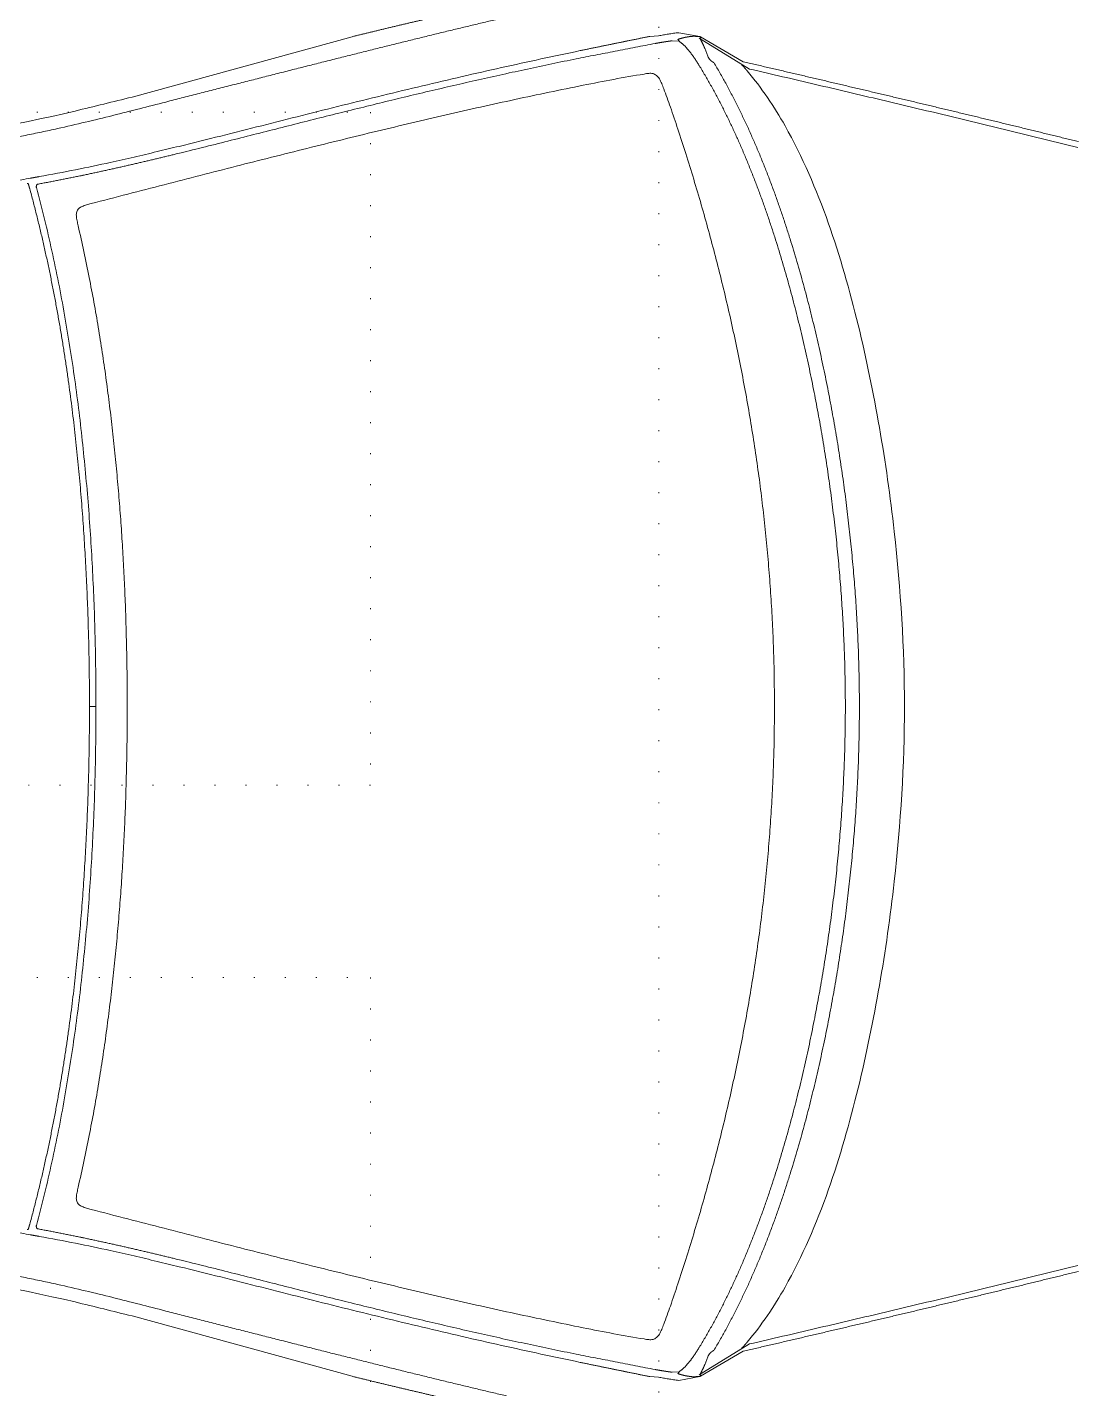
# Model space of a CAD drawing. Extents: x -1073 to 35213, y -1180 to 6950.
# Drawn here: x 31595.7 to 31704.9, y 1451.7 to 1593.3 of the extents above; entities that cross this region are included whole.
import ezdxf
from ezdxf.xclip import XClip

# ---------------------------------------------------------------- set-up
doc = ezdxf.new("R2010")
doc.units = 0
doc.header["$LTSCALE"] = 25
doc.header["$XCLIPFRAME"] = 0
doc.linetypes.add('DOT2', pattern=[0.125, 0, -0.125])
doc.layers.get('0').update_dxf_attribs({"color": 9, "lineweight": 9})
doc.layers.add('04', color=9, linetype='Continuous', lineweight=9)
doc.layers.add('20', color=9, linetype='DOT2', lineweight=9)

# ---------------------------------------------------------------- blocks, each defined once
blk = doc.blocks.new('p-araba-polo')
at = {"extrusion": (0, 0, -1)}
for p, q in [((1.033, 0.6629), (1.0852, 0.695)), ((1.0841, 0.6962), (1.0396, 0.6705)), ((1.1066, 0.7007), (1.0845, 0.6967)), ((1.1367, 0.6968), (1.1276, 0.6974)), ((1.6752, 0.6337), (1.4464, 0.6965)), ((1.1073, 0.6936), (1.1062, 0.6918)), ((1.1134, 0.6923), (1.1062, 0.6918)), ((1.1134, 0.6923), (1.1134, 0.6923)), ((1.2187, 0.6724), (1.2188, 0.6725)), ((1.7726, 0.5433), (1.7726, 0.5433)), ((1.7128, 0), (1.7144, 0))]:
    blk.add_line(p, q, dxfattribs=at)
for p, q in [((1.7128, 0), (1.7144, 0)), ((1.7726, -0.5433), (1.7726, -0.5433)), ((1.6752, -0.6337), (1.4464, -0.6965)), ((1.033, -0.6629), (1.0852, -0.695)), ((1.0841, -0.6962), (1.0396, -0.6705)), ((1.2187, -0.6724), (1.2188, -0.6724)), ((1.1134, -0.6923), (1.1062, -0.6918)), ((1.1073, -0.6936), (1.1062, -0.6918)), ((1.1134, -0.6923), (1.1134, -0.6923)), ((1.1066, -0.7007), (1.0845, -0.6967)), ((1.1367, -0.6968), (1.1276, -0.6974))]:
    blk.add_line(p, q)
for points, degree in [([(1.4464, 0.6965), (1.4197, 0.7031), (1.3921, 0.7096), (1.3643, 0.7162), (1.337, 0.7225), (1.3115, 0.7281), (1.2887, 0.7329)], 6), ([(1.2801, 0.7182), (1.3375, 0.7048), (1.3962, 0.6905), (1.4555, 0.6757), (1.5157, 0.6603), (1.5772, 0.6447), (1.6401, 0.6286)], 6), ([(1.0847, 0.695), (1.0835, 0.6928), (1.0823, 0.6906), (1.0812, 0.6883), (1.0802, 0.686), (1.0792, 0.6836)], 5), ([(1.0835, 0.6949), (1.0837, 0.6952), (1.0838, 0.6954), (1.0839, 0.6957), (1.084, 0.6959), (1.0841, 0.6962)], 5), ([(1.0852, 0.695), (1.0851, 0.695), (1.085, 0.695), (1.0849, 0.695), (1.0848, 0.695), (1.0846, 0.695)], 5), ([(1.0847, 0.695), (1.0849, 0.695), (1.085, 0.695), (1.0852, 0.695)], 3), ([(1.0856, 0.6968), (1.0855, 0.6968), (1.0854, 0.6968), (1.0853, 0.6968)], 3), ([(1.0895, 0.6969), (1.0887, 0.6969), (1.088, 0.6968), (1.0872, 0.6968), (1.0864, 0.6968), (1.0856, 0.6968)], 5), ([(1.0904, 0.6969), (1.0901, 0.6969), (1.0898, 0.6969), (1.0895, 0.6969)], 3), ([(1.093, 0.6968), (1.0935, 0.6968), (1.094, 0.6968), (1.0944, 0.6967), (1.0949, 0.6967), (1.0954, 0.6966)], 5), ([(1.0954, 0.6966), (1.0957, 0.6966), (1.0959, 0.6965), (1.0962, 0.6965), (1.0964, 0.6965), (1.0967, 0.6964)], 5), ([(1.0967, 0.6964), (1.0963, 0.6965), (1.0958, 0.6965), (1.0954, 0.6966)], 3), ([(1.0967, 0.6964), (1.0969, 0.6964), (1.0972, 0.6963), (1.0974, 0.6963), (1.0977, 0.6962), (1.0979, 0.6962)], 5), ([(1.0979, 0.6962), (1.0975, 0.6963), (1.0971, 0.6963), (1.0967, 0.6964)], 3), ([(1.0979, 0.6962), (1.0992, 0.696), (1.1005, 0.6957), (1.1018, 0.6955), (1.103, 0.6951), (1.1043, 0.6947)], 5), ([(1.1043, 0.6947), (1.1046, 0.6947), (1.1048, 0.6946), (1.1051, 0.6945), (1.1054, 0.6944), (1.1056, 0.6943)], 5), ([(1.1056, 0.6943), (1.1052, 0.6945), (1.1048, 0.6946), (1.1043, 0.6947)], 3), ([(1.1056, 0.6943), (1.1057, 0.6943), (1.1058, 0.6942), (1.1059, 0.6942), (1.1059, 0.6942), (1.106, 0.6942)], 5), ([(1.106, 0.6942), (1.1059, 0.6942), (1.1057, 0.6943), (1.1056, 0.6943)], 3), ([(1.106, 0.6942), (1.1063, 0.6941), (1.1065, 0.694), (1.1067, 0.6939), (1.107, 0.6938), (1.1073, 0.6936)], 5), ([(1.106, 0.6942), (1.106, 0.6942), (1.106, 0.6942), (1.106, 0.6942)], 3), ([(1.2091, 0.682), (1.1946, 0.685), (1.1801, 0.688), (1.1656, 0.691), (1.1511, 0.6939), (1.1367, 0.6968)], 5), ([(1.0819, 0.692), (1.0819, 0.692), (1.0819, 0.692), (1.0819, 0.6919)], 3), ([(1.0853, 0.6665), (1.0897, 0.6737), (1.0944, 0.6806), (1.0995, 0.687), (1.1062, 0.6918)], 4), ([(1.1062, 0.6922), (1.1062, 0.6921), (1.1062, 0.6921), (1.1062, 0.692), (1.1062, 0.692), (1.1062, 0.6919)], 5), ([(1.1062, 0.6922), (1.1062, 0.6921), (1.1062, 0.6921), (1.1062, 0.692), (1.1062, 0.692), (1.1062, 0.6919)], 5), ([(1.1062, 0.6919), (1.1062, 0.6919), (1.1062, 0.6919), (1.1062, 0.6919), (1.1062, 0.6919), (1.1062, 0.6919)], 5), ([(1.1062, 0.6919), (1.1062, 0.6919), (1.1062, 0.6919), (1.1062, 0.6919)], 3), ([(1.1073, 0.6936), (1.1073, 0.6935), (1.1074, 0.6935), (1.1074, 0.6934), (1.1074, 0.6934), (1.1075, 0.6933)], 5), ([(1.131, 0.6895), (1.1285, 0.6899), (1.126, 0.6904), (1.1235, 0.6908), (1.121, 0.6912), (1.1184, 0.6916), (1.1159, 0.6919), (1.1134, 0.6923)], 7), ([(1.1356, 0.6887), (1.1356, 0.6887), (1.1356, 0.6886), (1.1355, 0.6886), (1.1355, 0.6886), (1.1355, 0.6886)], 5), ([(1.1355, 0.6886), (1.1355, 0.6886), (1.1355, 0.6886), (1.1356, 0.6886), (1.1356, 0.6887), (1.1356, 0.6887)], 5), ([(1.1649, 0.6915), (1.1649, 0.6915), (1.1649, 0.6915)], 2), ([(1.0396, 0.6705), (0.9891, 0.6588), (0.9388, 0.647), (0.8888, 0.6352), (0.839, 0.6234), (0.7894, 0.6115), (0.7401, 0.5995), (0.6909, 0.5874)], 7), ([(0.9187, 0), (0.9187, 0.0992), (0.9262, 0.1979), (0.9398, 0.2961), (0.9595, 0.3936), (0.9846, 0.4892), (1.0189, 0.5845), (1.0701, 0.6696)], 7), ([(1.0853, 0.6665), (1.0348, 0.5843), (0.9999, 0.4894), (0.9745, 0.3944), (0.9546, 0.2963), (0.9409, 0.1982), (0.9333, 0.099), (0.9333, 0)], 7), ([(1.0419, 0.6684), (1.0406, 0.6669), (1.0392, 0.6654), (1.0379, 0.6639), (1.0366, 0.6624), (1.0354, 0.6609)], 5), ([(1.0354, 0.6609), (1.0366, 0.6624), (1.0379, 0.6639), (1.0392, 0.6654), (1.0406, 0.6669), (1.0419, 0.6684)], 5), ([(1.0412, 0.6668), (1.0411, 0.6669), (1.041, 0.667), (1.0408, 0.6672)], 3), ([(1.0412, 0.6668), (1.0411, 0.6668), (1.0411, 0.6669), (1.041, 0.667), (1.0409, 0.6671), (1.0408, 0.6672)], 5), ([(1.0418, 0.6684), (1.0419, 0.6684), (1.0419, 0.6684), (1.0419, 0.6684), (1.0419, 0.6684), (1.0419, 0.6684), (1.0419, 0.6684)], 6), ([(1.0419, 0.6684), (1.0419, 0.6684), (1.0419, 0.6684), (1.0419, 0.6684), (1.0419, 0.6684), (1.0419, 0.6684), (1.0419, 0.6684)], 6), ([(1.07, 0.6707), (1.07, 0.6707), (1.07, 0.6707), (1.07, 0.6707), (1.07, 0.6707), (1.07, 0.6707)], 5), ([(1.07, 0.6707), (1.07, 0.6707), (1.07, 0.6707), (1.07, 0.6707), (1.07, 0.6707), (1.07, 0.6707)], 5), ([(1.0701, 0.6696), (1.0708, 0.6699), (1.0714, 0.6703), (1.0721, 0.6707), (1.0728, 0.6713), (1.0733, 0.6717), (1.0739, 0.6723)], 6), ([(1.2188, 0.6725), (1.2188, 0.6724), (1.2188, 0.6724), (1.2188, 0.6724), (1.2188, 0.6724), (1.2188, 0.6724), (1.2187, 0.6724)], 6), ([(1.0354, 0.6609), (1.0204, 0.6432), (1.0073, 0.6239), (0.996, 0.6037)], 3), ([(0.996, 0.6037), (0.96, 0.5393), (0.9375, 0.4684), (0.92, 0.3968)], 3), ([(1.6292, 0.5746), (1.6467, 0.5703), (1.6643, 0.5661), (1.682, 0.562), (1.6998, 0.558), (1.7178, 0.554), (1.7359, 0.5503), (1.7542, 0.5467), (1.7726, 0.5433)], 8), ([(1.6335, 0.5735), (1.6336, 0.5736), (1.6336, 0.5736), (1.6336, 0.5737), (1.6336, 0.5737), (1.6336, 0.5738), (1.6336, 0.5738)], 6), ([(1.6336, 0.5738), (1.6336, 0.5737), (1.6335, 0.5735)], 2), ([(1.7256, 0.5525), (1.7256, 0.5526), (1.7256, 0.5526), (1.7256, 0.5527)], 3), ([(1.7283, 0.552), (1.7274, 0.5522), (1.7264, 0.5525), (1.7256, 0.5526)], 3), ([(1.7256, 0.5526), (1.7256, 0.5526), (1.7256, 0.5525)], 2), ([(1.7816, 0.5384), (1.7532, 0.4338), (1.735, 0.3261), (1.7248, 0.2176), (1.7195, 0.1088), (1.7195, 0)], 5), ([(1.7811, 0.5493), (1.7792, 0.5497), (1.7774, 0.55), (1.7755, 0.5503), (1.7736, 0.5507), (1.7718, 0.551)], 5), ([(1.7748, 0.5406), (1.7748, 0.5411), (1.7747, 0.5416), (1.7745, 0.542), (1.7742, 0.5425), (1.7739, 0.5428), (1.7735, 0.5431), (1.7731, 0.5432), (1.7726, 0.5433)], 8), ([(1.7748, 0.5406), (1.7748, 0.5403), (1.7748, 0.5401), (1.7747, 0.5398)], 3), ([(1.7827, 0.5422), (1.7823, 0.5409), (1.782, 0.5396), (1.7816, 0.5384)], 3), ([(1.7827, 0.5422), (1.7825, 0.5414), (1.7823, 0.5406), (1.7821, 0.5399), (1.7818, 0.5391), (1.7816, 0.5384)], 5), ([(1.7832, 0.5436), (1.7831, 0.5434), (1.783, 0.5432), (1.7829, 0.5429), (1.7828, 0.5427), (1.7827, 0.5424), (1.7827, 0.5422)], 6), ([(1.7842, 0.5439), (1.784, 0.5439), (1.7837, 0.544), (1.7835, 0.5439), (1.7834, 0.5438), (1.7832, 0.5436)], 5), ([(1.7776, 0.523), (1.7776, 0.523), (1.7776, 0.523), (1.7776, 0.523)], 3), ([(0.9187, 0), (0.9187, -0.0992), (0.9262, -0.1979), (0.9398, -0.2961), (0.9595, -0.3936), (0.9846, -0.4892), (1.0189, -0.5845), (1.0701, -0.6696)], 7), ([(1.0853, -0.6665), (1.0348, -0.5843), (0.9999, -0.4894), (0.9745, -0.3944), (0.9546, -0.2963), (0.9409, -0.1982), (0.9333, -0.099), (0.9333, 0)], 7), ([(1.7144, 0), (1.7154, 0), (1.7162, 0), (1.7165, 0)], 3), ([(1.7144, 0), (1.7154, 0), (1.7162, 0), (1.7165, 0)], 3), ([(1.7195, 0), (1.718, 0), (1.7164, 0), (1.7157, 0), (1.7164, 0), (1.717, 0)], 5), ([(1.7195, 0), (1.718, 0), (1.7164, 0), (1.7157, 0), (1.7164, 0), (1.717, 0)], 5), ([(1.7165, 0), (1.7168, 0), (1.717, 0), (1.7173, 0), (1.7176, 0), (1.7178, 0)], 5), ([(1.7165, 0), (1.7168, 0), (1.717, 0), (1.7173, 0), (1.7176, 0), (1.7178, 0)], 5), ([(1.7816, -0.5384), (1.7532, -0.4338), (1.735, -0.3261), (1.7248, -0.2176), (1.7195, -0.1088), (1.7195, 0)], 5), ([(0.996, -0.6037), (0.96, -0.5393), (0.9375, -0.4684), (0.92, -0.3968)], 3), ([(1.7776, -0.523), (1.7776, -0.523), (1.7776, -0.523), (1.7776, -0.523)], 3), ([(1.6292, -0.5746), (1.6467, -0.5703), (1.6643, -0.5661), (1.682, -0.562), (1.6998, -0.558), (1.7178, -0.554), (1.7359, -0.5503), (1.7542, -0.5467), (1.7726, -0.5433)], 8), ([(1.7283, -0.552), (1.7274, -0.5522), (1.7264, -0.5525), (1.7256, -0.5526)], 3), ([(1.7811, -0.5493), (1.7792, -0.5497), (1.7774, -0.55), (1.7755, -0.5503), (1.7736, -0.5507), (1.7718, -0.551)], 5), ([(1.7748, -0.5406), (1.7748, -0.5411), (1.7747, -0.5416), (1.7745, -0.542), (1.7742, -0.5425), (1.7739, -0.5428), (1.7735, -0.5431), (1.7731, -0.5432), (1.7726, -0.5433)], 8), ([(1.7748, -0.5406), (1.7748, -0.5403), (1.7748, -0.5401), (1.7747, -0.5398)], 3), ([(1.7827, -0.5422), (1.7823, -0.5409), (1.782, -0.5396), (1.7816, -0.5384)], 3), ([(1.7827, -0.5422), (1.7825, -0.5414), (1.7823, -0.5406), (1.7821, -0.5399), (1.7818, -0.5391), (1.7816, -0.5384)], 5), ([(1.7832, -0.5436), (1.7831, -0.5434), (1.783, -0.5432), (1.7829, -0.5429), (1.7828, -0.5427), (1.7827, -0.5424), (1.7827, -0.5422)], 6), ([(1.7842, -0.5439), (1.784, -0.5439), (1.7837, -0.544), (1.7835, -0.5439), (1.7834, -0.5438), (1.7832, -0.5436)], 5), ([(1.7256, -0.5526), (1.7256, -0.5526), (1.7256, -0.5525)], 2), ([(1.7256, -0.5525), (1.7256, -0.5526), (1.7256, -0.5526), (1.7256, -0.5526)], 3), ([(1.6335, -0.5735), (1.6336, -0.5736), (1.6336, -0.5736), (1.6336, -0.5737), (1.6336, -0.5737), (1.6336, -0.5738), (1.6336, -0.5738)], 6), ([(1.6336, -0.5738), (1.6336, -0.5737), (1.6335, -0.5735)], 2), ([(1.0396, -0.6705), (0.9891, -0.6587), (0.9388, -0.647), (0.8888, -0.6352), (0.839, -0.6234), (0.7894, -0.6115), (0.7401, -0.5995), (0.6909, -0.5874)], 7), ([(1.0354, -0.6609), (1.0204, -0.6432), (1.0073, -0.6239), (0.996, -0.6037)], 3), ([(1.2801, -0.7182), (1.3375, -0.7048), (1.3962, -0.6905), (1.4555, -0.6757), (1.5157, -0.6603), (1.5772, -0.6447), (1.6401, -0.6286)], 6), ([(1.0419, -0.6684), (1.0406, -0.6669), (1.0392, -0.6654), (1.0379, -0.6639), (1.0366, -0.6624), (1.0354, -0.6609)], 5), ([(1.0354, -0.6609), (1.0366, -0.6624), (1.0379, -0.6639), (1.0392, -0.6654), (1.0406, -0.6669), (1.0419, -0.6684)], 5), ([(1.0412, -0.6668), (1.0411, -0.6669), (1.041, -0.667), (1.0408, -0.6672)], 3), ([(1.0412, -0.6668), (1.0411, -0.6668), (1.0411, -0.6669), (1.041, -0.667), (1.0409, -0.6671), (1.0408, -0.6672)], 5), ([(1.0418, -0.6684), (1.0419, -0.6684), (1.0419, -0.6684), (1.0419, -0.6684), (1.0419, -0.6684), (1.0419, -0.6684), (1.0419, -0.6684)], 6), ([(1.0419, -0.6684), (1.0419, -0.6684), (1.0419, -0.6684), (1.0419, -0.6684), (1.0419, -0.6684), (1.0419, -0.6684), (1.0419, -0.6684)], 6), ([(1.07, -0.6707), (1.07, -0.6707), (1.07, -0.6707), (1.07, -0.6707), (1.07, -0.6707), (1.07, -0.6707)], 5), ([(1.07, -0.6707), (1.07, -0.6707), (1.07, -0.6707), (1.07, -0.6707), (1.07, -0.6707), (1.07, -0.6707)], 5), ([(1.0701, -0.6696), (1.0708, -0.6699), (1.0714, -0.6703), (1.0721, -0.6707), (1.0728, -0.6713), (1.0733, -0.6717), (1.0739, -0.6723)], 6), ([(1.0853, -0.6665), (1.0897, -0.6737), (1.0944, -0.6806), (1.0995, -0.687), (1.1062, -0.6918)], 4), ([(1.2188, -0.6724), (1.2188, -0.6724), (1.2188, -0.6724), (1.2188, -0.6724), (1.2188, -0.6724), (1.2188, -0.6724), (1.2187, -0.6724)], 6), ([(1.0847, -0.695), (1.0835, -0.6928), (1.0823, -0.6905), (1.0812, -0.6883), (1.0802, -0.686), (1.0792, -0.6836)], 5), ([(1.0819, -0.692), (1.0819, -0.692), (1.0819, -0.692), (1.0819, -0.6919)], 3), ([(1.106, -0.6942), (1.1063, -0.6941), (1.1065, -0.694), (1.1067, -0.6939), (1.107, -0.6937), (1.1073, -0.6936)], 5), ([(1.1062, -0.6922), (1.1062, -0.6921), (1.1062, -0.6921), (1.1062, -0.692), (1.1062, -0.692), (1.1062, -0.6919)], 5), ([(1.1062, -0.6922), (1.1062, -0.6921), (1.1062, -0.6921), (1.1062, -0.692), (1.1062, -0.692), (1.1062, -0.6919)], 5), ([(1.1062, -0.6919), (1.1062, -0.6919), (1.1062, -0.6919), (1.1062, -0.6919), (1.1062, -0.6919), (1.1062, -0.6919)], 5), ([(1.1062, -0.6919), (1.1062, -0.6919), (1.1062, -0.6919), (1.1062, -0.6919)], 3), ([(1.1073, -0.6936), (1.1073, -0.6935), (1.1074, -0.6935), (1.1074, -0.6934), (1.1074, -0.6934), (1.1075, -0.6933)], 5), ([(1.131, -0.6895), (1.1285, -0.6899), (1.126, -0.6904), (1.1235, -0.6908), (1.121, -0.6912), (1.1184, -0.6916), (1.1159, -0.6919), (1.1134, -0.6923)], 7), ([(1.1356, -0.6887), (1.1356, -0.6887), (1.1356, -0.6886), (1.1355, -0.6886), (1.1355, -0.6886), (1.1355, -0.6886)], 5), ([(1.1355, -0.6886), (1.1355, -0.6886), (1.1355, -0.6886), (1.1356, -0.6886), (1.1356, -0.6887), (1.1356, -0.6887)], 5), ([(1.2091, -0.682), (1.1946, -0.685), (1.1801, -0.688), (1.1656, -0.691), (1.1511, -0.6939), (1.1367, -0.6968)], 5), ([(1.1649, -0.6915), (1.1649, -0.6915), (1.1649, -0.6915)], 2), ([(1.0835, -0.6949), (1.0837, -0.6952), (1.0838, -0.6954), (1.0839, -0.6957), (1.084, -0.6959), (1.0841, -0.6962)], 5), ([(1.0852, -0.695), (1.0851, -0.695), (1.085, -0.695), (1.0849, -0.695), (1.0848, -0.695), (1.0846, -0.695)], 5), ([(1.0847, -0.695), (1.0849, -0.695), (1.085, -0.695), (1.0852, -0.695)], 3), ([(1.0856, -0.6968), (1.0855, -0.6968), (1.0854, -0.6968), (1.0853, -0.6968)], 3), ([(1.0895, -0.6969), (1.0887, -0.6969), (1.088, -0.6968), (1.0872, -0.6968), (1.0864, -0.6968), (1.0856, -0.6968)], 5), ([(1.0904, -0.6969), (1.0901, -0.6969), (1.0898, -0.6969), (1.0895, -0.6969)], 3), ([(1.093, -0.6968), (1.0935, -0.6968), (1.094, -0.6968), (1.0944, -0.6967), (1.0949, -0.6967), (1.0954, -0.6966)], 5), ([(1.0954, -0.6966), (1.0957, -0.6966), (1.0959, -0.6965), (1.0962, -0.6965), (1.0964, -0.6964), (1.0967, -0.6964)], 5), ([(1.0967, -0.6964), (1.0963, -0.6965), (1.0958, -0.6965), (1.0954, -0.6966)], 3), ([(1.0967, -0.6964), (1.0969, -0.6964), (1.0972, -0.6963), (1.0974, -0.6963), (1.0977, -0.6962), (1.0979, -0.6962)], 5), ([(1.0979, -0.6962), (1.0975, -0.6963), (1.0971, -0.6963), (1.0967, -0.6964)], 3), ([(1.0979, -0.6962), (1.0992, -0.696), (1.1005, -0.6957), (1.1018, -0.6955), (1.103, -0.6951), (1.1043, -0.6947)], 5), ([(1.1043, -0.6947), (1.1046, -0.6947), (1.1048, -0.6946), (1.1051, -0.6945), (1.1054, -0.6944), (1.1056, -0.6943)], 5), ([(1.1056, -0.6943), (1.1052, -0.6945), (1.1048, -0.6946), (1.1043, -0.6947)], 3), ([(1.1056, -0.6943), (1.1057, -0.6943), (1.1058, -0.6942), (1.1059, -0.6942), (1.1059, -0.6942), (1.106, -0.6942)], 5), ([(1.106, -0.6942), (1.1059, -0.6942), (1.1057, -0.6943), (1.1056, -0.6943)], 3), ([(1.106, -0.6942), (1.106, -0.6942), (1.106, -0.6942), (1.106, -0.6942)], 3), ([(1.4464, -0.6965), (1.4197, -0.7031), (1.3921, -0.7096), (1.3643, -0.7162), (1.337, -0.7225), (1.3115, -0.7281), (1.2887, -0.7329)], 6)]:
    blk.add_open_spline(points, degree=degree)
for points, degree, knots in [([(1.0835, 0.6949), (1.0835, 0.6949), (1.0835, 0.6949), (1.0835, 0.6949), (1.0835, 0.6949), (1.0835, 0.6949), (1.0835, 0.6949), (1.0835, 0.6949), (1.0835, 0.6949), (1.0835, 0.6949), (1.0835, 0.6949)], 5, [0, 0, 0, 0, 0, 0, 1, 1, 1, 1, 1, 1.000001, 1.000001, 1.000001, 1.000001, 1.000001, 1.000001]), ([(1.0853, 0.6968), (1.0851, 0.6968), (1.0847, 0.6968), (1.0844, 0.6966), (1.0841, 0.6965), (1.0841, 0.6963), (1.0841, 0.6962)], 3, [0, 0, 0, 0, 0.226641, 0.489612, 0.73866, 1, 1, 1, 1]), ([(1.093, 0.6968), (1.0925, 0.6969), (1.0916, 0.6969), (1.0908, 0.6969), (1.0904, 0.6969)], 3, [0, 0, 0, 0, 0.627101, 1, 1, 1, 1]), ([(1.0954, 0.6966), (1.095, 0.6967), (1.0942, 0.6968), (1.0934, 0.6968), (1.093, 0.6968)], 3, [0, 0, 0, 0, 0.505636, 1, 1, 1, 1]), ([(1.1073, 0.6936), (1.1072, 0.6936), (1.107, 0.6938), (1.1066, 0.6939), (1.1062, 0.6941), (1.106, 0.6942)], 3, [0, 0, 0, 0, 0.23445, 0.472231, 1, 1, 1, 1]), ([(1.1066, 0.7007), (1.1085, 0.7005), (1.1121, 0.7001), (1.1174, 0.6992), (1.1226, 0.6983), (1.1259, 0.6977), (1.1276, 0.6974)], 3, [0, 0, 0, 0, 0.249853, 0.499728, 0.749768, 1, 1, 1, 1]), ([(1.1367, 0.6968), (1.1487, 0.6944), (1.1728, 0.6895), (1.197, 0.6845), (1.2091, 0.682)], 3, [0, 0, 0, 0, 0.500039, 1, 1, 1, 1]), ([(1.0764, 0.6763), (1.0769, 0.6775), (1.0778, 0.68), (1.0787, 0.6824), (1.0792, 0.6836)], 3, [0, 0, 0, 0, 0.511036, 1, 1, 1, 1]), ([(1.1075, 0.6933), (1.1074, 0.6934), (1.1074, 0.6935), (1.1073, 0.6935), (1.1073, 0.6936)], 3, [0, 0, 0, 0, 0.501057, 1, 1, 1, 1]), ([(1.2133, 0.6735), (1.2066, 0.6748), (1.1931, 0.6775), (1.1725, 0.6814), (1.1518, 0.6855), (1.1379, 0.6882), (1.131, 0.6895)], 3, [0, 0, 0, 0, 0.24266, 0.489789, 0.74853, 1, 1, 1, 1]), ([(1.2091, 0.682), (1.2227, 0.6791), (1.2499, 0.6734), (1.2909, 0.6644), (1.332, 0.6551), (1.3732, 0.6454), (1.4146, 0.6354), (1.4562, 0.6252), (1.4981, 0.6147), (1.5403, 0.604), (1.5829, 0.5932), (1.6118, 0.5861), (1.6262, 0.5825)], 3, [0, 0, 0, 0, 0.100037, 0.200068, 0.300092, 0.40011, 0.500119, 0.600116, 0.700093, 0.80005, 0.900005, 1, 1, 1, 1]), ([(1.0739, 0.6723), (1.0744, 0.6729), (1.0755, 0.6741), (1.0761, 0.6756), (1.0764, 0.6763)], 3, [0, 0, 0, 0, 0.499911, 1, 1, 1, 1]), ([(1.6292, 0.5746), (1.6202, 0.5768), (1.6022, 0.5812), (1.5755, 0.5879), (1.5489, 0.5947), (1.5225, 0.6013), (1.4962, 0.608), (1.47, 0.6146), (1.4439, 0.621), (1.4179, 0.6274), (1.3921, 0.6337), (1.3663, 0.6398), (1.3406, 0.6458), (1.315, 0.6517), (1.2895, 0.6574), (1.264, 0.6629), (1.2386, 0.6683), (1.2217, 0.6718), (1.2133, 0.6735)], 3, [0, 0, 0, 0, 0.0625, 0.125, 0.1875, 0.25, 0.3125, 0.375, 0.4375, 0.5, 0.5625, 0.625, 0.6875, 0.75, 0.8125, 0.875, 0.9375, 1, 1, 1, 1]), ([(1.033, 0.6629), (1.0101, 0.6576), (0.9644, 0.6469), (0.8959, 0.6308), (0.8275, 0.6145), (0.7594, 0.598), (0.7142, 0.5869), (0.6916, 0.5814)], 3, [0, 0, 0, 0, 0.200074, 0.400125, 0.600159, 0.800117, 1, 1, 1, 1]), ([(1.1426, 0.6577), (1.141, 0.658), (1.1379, 0.6585), (1.1335, 0.6585), (1.1295, 0.6564), (1.1265, 0.6525), (1.1242, 0.6477), (1.1229, 0.6442), (1.1222, 0.6424)], 3, [0, 0, 0, 0, 0.19548, 0.351811, 0.493077, 0.645392, 0.816793, 1, 1, 1, 1]), ([(1.1222, 0.6424), (1.1229, 0.6442), (1.1242, 0.6477), (1.1265, 0.6525), (1.1295, 0.6564), (1.1335, 0.6585), (1.1379, 0.6585), (1.141, 0.658), (1.1426, 0.6577)], 3, [0, 0, 0, 0, 0.183207, 0.354608, 0.506923, 0.648189, 0.80452, 1, 1, 1, 1]), ([(1.2061, 0.646), (1.1954, 0.6481), (1.1743, 0.6523), (1.1532, 0.6559), (1.1426, 0.6577)], 3, [0, 0, 0, 0, 0.502145, 1, 1, 1, 1]), ([(1.0993, 0.5749), (1.102, 0.5834), (1.1072, 0.5996), (1.1147, 0.6221), (1.1199, 0.6361), (1.1222, 0.6424)], 3, [0, 0, 0, 0, 0.374907, 0.71679, 1, 1, 1, 1]), ([(1.2061, 0.646), (1.2178, 0.6436), (1.2414, 0.6388), (1.2769, 0.6313), (1.3126, 0.6234), (1.3484, 0.6153), (1.3843, 0.6069), (1.4204, 0.5983), (1.4567, 0.5894), (1.4933, 0.5804), (1.53, 0.5712), (1.567, 0.5618), (1.6042, 0.5523), (1.6418, 0.5426), (1.6796, 0.5329), (1.7052, 0.5262), (1.7179, 0.5229)], 3, [0, 0, 0, 0, 0.071429, 0.142858, 0.214287, 0.285715, 0.357144, 0.428573, 0.500002, 0.571431, 0.642859, 0.714288, 0.785716, 0.857144, 0.928573, 1, 1, 1, 1]), ([(1.8723, 0.5789), (1.8664, 0.5798), (1.8547, 0.5816), (1.8372, 0.5844), (1.8199, 0.5874), (1.8029, 0.5905), (1.786, 0.5939), (1.7693, 0.5973), (1.7387, 0.604), (1.6953, 0.6144), (1.6584, 0.6239), (1.6401, 0.6286)], 3, [0, 0, 0, 0, 0.072134, 0.144011, 0.215657, 0.287101, 0.358371, 0.42949, 0.500474, 0.752092, 1, 1, 1, 1]), ([(1.6752, 0.6337), (1.6948, 0.629), (1.7773, 0.6078), (1.8911, 0.588), (2.0311, 0.5758), (2.1008, 0.5714), (2.1455, 0.5692)], 3, [0, 0, 0, 0, 0.136471, 0.572595, 0.726753, 1, 1, 1, 1]), ([(1.6262, 0.5825), (1.6339, 0.5807), (1.6494, 0.5769), (1.6733, 0.5713), (1.7014, 0.5649), (1.7341, 0.558), (1.7591, 0.5533), (1.7718, 0.551)], 3, [0, 0, 0, 0, 0.162021, 0.32887, 0.500021, 0.74634, 1, 1, 1, 1]), ([(1.007, 0), (1.0071, 0.0093), (1.0072, 0.0278), (1.0078, 0.0557), (1.0089, 0.0835), (1.0105, 0.1113), (1.0124, 0.1391), (1.0149, 0.1668), (1.0177, 0.1945), (1.0209, 0.2221), (1.0246, 0.2497), (1.0287, 0.2773), (1.0332, 0.3047), (1.0381, 0.3322), (1.0434, 0.3595), (1.049, 0.3867), (1.0551, 0.4139), (1.0616, 0.441), (1.0684, 0.468), (1.0756, 0.4949), (1.0831, 0.5217), (1.091, 0.5484), (1.0965, 0.5661), (1.0993, 0.5749)], 3, [0, 0, 0, 0, 0.047619, 0.095238, 0.142857, 0.190476, 0.238095, 0.285714, 0.333333, 0.380952, 0.428571, 0.47619, 0.523809, 0.571428, 0.619047, 0.666666, 0.714285, 0.761904, 0.809523, 0.857143, 0.904762, 0.952381, 1, 1, 1, 1]), ([(1.7128, 0), (1.7128, 0.0114), (1.7129, 0.0341), (1.7135, 0.0682), (1.7145, 0.1023), (1.716, 0.1363), (1.7179, 0.1703), (1.7202, 0.2043), (1.7231, 0.2383), (1.7264, 0.2722), (1.7302, 0.3061), (1.7347, 0.3398), (1.7397, 0.3735), (1.7453, 0.4071), (1.7515, 0.4405), (1.7585, 0.4738), (1.7661, 0.5069), (1.7718, 0.5288), (1.7747, 0.5398)], 3, [0, 0, 0, 0, 0.0625, 0.125001, 0.187501, 0.250001, 0.312502, 0.375002, 0.437502, 0.500002, 0.562502, 0.625002, 0.687502, 0.750002, 0.812502, 0.875001, 0.937501, 1, 1, 1, 1]), ([(1.7718, 0.551), (1.7733, 0.5507), (1.7764, 0.5502), (1.7795, 0.5496), (1.7811, 0.5493)], 3, [0, 0, 0, 0, 0.5, 1, 1, 1, 1]), ([(1.7748, 0.5406), (1.7748, 0.5409), (1.7747, 0.5416), (1.7742, 0.5424), (1.7735, 0.5431), (1.7729, 0.5432), (1.7726, 0.5433)], 3, [0, 0, 0, 0, 0.250001, 0.500007, 0.750005, 1, 1, 1, 1]), ([(1.7747, 0.5398), (1.7747, 0.5399), (1.7748, 0.5402), (1.7748, 0.5405), (1.7748, 0.5406)], 3, [0, 0, 0, 0, 0.499981, 1, 1, 1, 1]), ([(1.7811, 0.5493), (1.7869, 0.5483), (1.7986, 0.5463), (1.8165, 0.5434), (1.8347, 0.5406), (1.8532, 0.5379), (1.8721, 0.5354), (1.8913, 0.533), (1.9187, 0.5299), (1.9546, 0.5264), (1.9991, 0.5226), (2.0291, 0.5206), (2.0442, 0.5196)], 3, [0, 0, 0, 0, 0.068934, 0.138708, 0.209326, 0.28079, 0.353094, 0.426221, 0.500139, 0.664458, 0.831511, 1, 1, 1, 1]), ([(1.7832, 0.5436), (1.7831, 0.5434), (1.7829, 0.5429), (1.7827, 0.5424), (1.7827, 0.5422)], 3, [0, 0, 0, 0, 0.483515, 1, 1, 1, 1]), ([(1.7842, 0.5439), (1.784, 0.5439), (1.7836, 0.544), (1.7833, 0.5437), (1.7832, 0.5436)], 3, [0, 0, 0, 0, 0.530721, 1, 1, 1, 1]), ([(1.7179, 0.5229), (1.7195, 0.5224), (1.7226, 0.5216), (1.7271, 0.5202), (1.7308, 0.5181), (1.7331, 0.5145), (1.7333, 0.5099), (1.7324, 0.505), (1.7316, 0.5016), (1.7312, 0.4998)], 3, [0, 0, 0, 0, 0.155607, 0.308809, 0.443172, 0.561441, 0.688648, 0.838161, 1, 1, 1, 1]), ([(1.7312, 0.4998), (1.7316, 0.5016), (1.7324, 0.505), (1.7333, 0.5099), (1.7331, 0.5145), (1.7308, 0.5181), (1.7271, 0.5202), (1.7226, 0.5216), (1.7195, 0.5224), (1.7179, 0.5229)], 3, [0, 0, 0, 0, 0.161839, 0.311352, 0.438559, 0.556828, 0.691191, 0.844393, 1, 1, 1, 1]), ([(1.7198, 0.4462), (1.7216, 0.4552), (1.7252, 0.4731), (1.7292, 0.4909), (1.7312, 0.4998)], 3, [0, 0, 0, 0, 0.5006, 1, 1, 1, 1]), ([(1.7312, 0.4998), (1.7292, 0.4909), (1.7252, 0.4731), (1.7216, 0.4552), (1.7198, 0.4462)], 3, [0, 0, 0, 0, 0.4994, 1, 1, 1, 1]), ([(1.7198, 0.4462), (1.7181, 0.4376), (1.7148, 0.4203), (1.7103, 0.3943), (1.7061, 0.3683), (1.7024, 0.3422), (1.6989, 0.316), (1.6958, 0.2898), (1.693, 0.2636), (1.6905, 0.2373), (1.6882, 0.211), (1.6863, 0.1847), (1.6847, 0.1584), (1.6833, 0.132), (1.6821, 0.1056), (1.6813, 0.0792), (1.6807, 0.0528), (1.6803, 0.0264), (1.6802, 0.0088), (1.6802, 0)], 3, [0, 0, 0, 0, 0.058823, 0.117647, 0.17647, 0.235293, 0.294117, 0.35294, 0.411764, 0.470587, 0.529411, 0.588235, 0.647058, 0.705882, 0.764705, 0.823529, 0.882353, 0.941176, 1, 1, 1, 1]), ([(0.92, 0.3968), (0.9028, 0.3261), (0.8804, 0.1943), (0.8718, 0.0608), (0.8718, 0)], 3, [0, 0, 0, 0, 0.54461, 1, 1, 1, 1]), ([(0.92, -0.3968), (0.9028, -0.3261), (0.8804, -0.1943), (0.8718, -0.0608), (0.8718, 0)], 3, [0, 0, 0, 0, 0.54461, 1, 1, 1, 1]), ([(1.007, 0), (1.0071, -0.0093), (1.0072, -0.0278), (1.0078, -0.0557), (1.0089, -0.0835), (1.0105, -0.1113), (1.0124, -0.1391), (1.0149, -0.1668), (1.0177, -0.1945), (1.0209, -0.2221), (1.0246, -0.2497), (1.0287, -0.2773), (1.0332, -0.3047), (1.0381, -0.3322), (1.0434, -0.3595), (1.049, -0.3867), (1.0551, -0.4139), (1.0616, -0.441), (1.0684, -0.468), (1.0756, -0.4949), (1.0831, -0.5217), (1.091, -0.5484), (1.0965, -0.5661), (1.0993, -0.5749)], 3, [0, 0, 0, 0, 0.047619, 0.095238, 0.142857, 0.190476, 0.238095, 0.285714, 0.333333, 0.380952, 0.428571, 0.47619, 0.523809, 0.571428, 0.619047, 0.666666, 0.714285, 0.761904, 0.809523, 0.857143, 0.904762, 0.952381, 1, 1, 1, 1]), ([(1.7198, -0.4462), (1.7181, -0.4376), (1.7148, -0.4203), (1.7103, -0.3943), (1.7061, -0.3683), (1.7024, -0.3422), (1.6989, -0.316), (1.6958, -0.2898), (1.693, -0.2636), (1.6905, -0.2373), (1.6882, -0.211), (1.6863, -0.1847), (1.6847, -0.1583), (1.6833, -0.132), (1.6821, -0.1056), (1.6813, -0.0792), (1.6807, -0.0528), (1.6803, -0.0264), (1.6802, -0.0088), (1.6802, 0)], 3, [0, 0, 0, 0, 0.058823, 0.117647, 0.17647, 0.235293, 0.294117, 0.35294, 0.411764, 0.470587, 0.529411, 0.588235, 0.647058, 0.705882, 0.764705, 0.823529, 0.882353, 0.941176, 1, 1, 1, 1]), ([(1.7128, 0), (1.7128, -0.0114), (1.7129, -0.0341), (1.7135, -0.0682), (1.7145, -0.1022), (1.716, -0.1363), (1.7179, -0.1703), (1.7202, -0.2043), (1.7231, -0.2383), (1.7264, -0.2722), (1.7302, -0.3061), (1.7347, -0.3398), (1.7397, -0.3735), (1.7453, -0.4071), (1.7515, -0.4405), (1.7585, -0.4738), (1.7661, -0.5069), (1.7718, -0.5288), (1.7747, -0.5398)], 3, [0, 0, 0, 0, 0.0625, 0.125001, 0.187501, 0.250001, 0.312502, 0.375002, 0.437502, 0.500002, 0.562502, 0.625002, 0.687502, 0.750002, 0.812502, 0.875001, 0.937501, 1, 1, 1, 1]), ([(1.7165, 0), (1.7165, 0), (1.7165, 0), (1.7165, 0), (1.7165, 0), (1.7165, 0), (1.7165, 0), (1.7165, 0), (1.7165, 0), (1.7165, 0), (1.7165, 0)], 5, [0, 0, 0, 0, 0, 0, 1, 1, 1, 1, 1, 1.000001, 1.000001, 1.000001, 1.000001, 1.000001, 1.000001]), ([(1.7165, 0), (1.7165, 0), (1.7165, 0), (1.7165, 0), (1.7165, 0), (1.7165, 0), (1.7165, 0)], 3, [0, 0, 0, 0, 1, 1, 1, 1.000001, 1.000001, 1.000001, 1.000001]), ([(1.7165, 0), (1.7165, 0), (1.7165, 0), (1.7165, 0), (1.7165, 0), (1.7165, 0), (1.7165, 0), (1.7165, 0), (1.7165, 0), (1.7165, 0), (1.7165, 0)], 5, [0, 0, 0, 0, 0, 0, 1, 1, 1, 1, 1, 1.000001, 1.000001, 1.000001, 1.000001, 1.000001, 1.000001]), ([(1.7165, 0), (1.7165, 0), (1.7165, 0), (1.7165, 0), (1.7165, 0), (1.7165, 0), (1.7165, 0)], 3, [0, 0, 0, 0, 1, 1, 1, 1.000001, 1.000001, 1.000001, 1.000001]), ([(1.7178, 0), (1.7178, 0), (1.7178, 0), (1.7178, 0), (1.7178, 0), (1.7178, 0), (1.7178, 0), (1.7178, 0), (1.7178, 0), (1.7178, 0), (1.7178, 0)], 5, [0, 0, 0, 0, 0, 0, 1, 1, 1, 1, 1, 1.000001, 1.000001, 1.000001, 1.000001, 1.000001, 1.000001]), ([(1.7178, 0), (1.7178, 0), (1.7178, 0), (1.7178, 0), (1.7178, 0), (1.7178, 0), (1.7178, 0), (1.7178, 0), (1.7178, 0), (1.7178, 0), (1.7178, 0)], 5, [0, 0, 0, 0, 0, 0, 1, 1, 1, 1, 1, 1.000001, 1.000001, 1.000001, 1.000001, 1.000001, 1.000001]), ([(1.7198, -0.4462), (1.7216, -0.4552), (1.7252, -0.4731), (1.7292, -0.4909), (1.7312, -0.4998)], 3, [0, 0, 0, 0, 0.5006, 1, 1, 1, 1]), ([(1.7312, -0.4998), (1.7292, -0.4909), (1.7252, -0.4731), (1.7216, -0.4552), (1.7198, -0.4462)], 3, [0, 0, 0, 0, 0.4994, 1, 1, 1, 1]), ([(1.7179, -0.5229), (1.7195, -0.5224), (1.7226, -0.5216), (1.7271, -0.5202), (1.7308, -0.5181), (1.7331, -0.5145), (1.7333, -0.5099), (1.7324, -0.505), (1.7316, -0.5016), (1.7312, -0.4998)], 3, [0, 0, 0, 0, 0.155607, 0.308809, 0.443172, 0.561441, 0.688648, 0.838161, 1, 1, 1, 1]), ([(1.7312, -0.4998), (1.7316, -0.5016), (1.7324, -0.505), (1.7333, -0.5099), (1.7331, -0.5145), (1.7308, -0.5181), (1.7271, -0.5202), (1.7226, -0.5216), (1.7195, -0.5224), (1.7179, -0.5229)], 3, [0, 0, 0, 0, 0.161839, 0.311352, 0.438559, 0.556828, 0.691191, 0.844393, 1, 1, 1, 1]), ([(1.2061, -0.646), (1.2178, -0.6436), (1.2414, -0.6388), (1.2769, -0.6313), (1.3126, -0.6234), (1.3484, -0.6153), (1.3843, -0.6069), (1.4204, -0.5983), (1.4567, -0.5894), (1.4933, -0.5804), (1.53, -0.5712), (1.567, -0.5618), (1.6042, -0.5523), (1.6418, -0.5426), (1.6796, -0.5329), (1.7052, -0.5262), (1.7179, -0.5229)], 3, [0, 0, 0, 0, 0.071429, 0.142858, 0.214287, 0.285715, 0.357144, 0.428573, 0.500002, 0.571431, 0.642859, 0.714288, 0.785716, 0.857144, 0.928573, 1, 1, 1, 1]), ([(1.7811, -0.5493), (1.7869, -0.5483), (1.7986, -0.5463), (1.8165, -0.5434), (1.8347, -0.5406), (1.8532, -0.5379), (1.8721, -0.5354), (1.8913, -0.533), (1.9187, -0.5299), (1.9546, -0.5263), (1.9991, -0.5226), (2.0291, -0.5206), (2.0442, -0.5196)], 3, [0, 0, 0, 0, 0.068934, 0.138708, 0.209326, 0.28079, 0.353094, 0.426221, 0.500139, 0.664458, 0.831511, 1, 1, 1, 1]), ([(1.6262, -0.5825), (1.6339, -0.5807), (1.6494, -0.5769), (1.6733, -0.5713), (1.7014, -0.5649), (1.7341, -0.558), (1.7591, -0.5533), (1.7718, -0.551)], 3, [0, 0, 0, 0, 0.162021, 0.32887, 0.500021, 0.74634, 1, 1, 1, 1]), ([(1.7718, -0.551), (1.7733, -0.5507), (1.7764, -0.5502), (1.7795, -0.5496), (1.7811, -0.5493)], 3, [0, 0, 0, 0, 0.5, 1, 1, 1, 1]), ([(1.7748, -0.5406), (1.7748, -0.5409), (1.7747, -0.5416), (1.7742, -0.5424), (1.7735, -0.5431), (1.7729, -0.5432), (1.7726, -0.5433)], 3, [0, 0, 0, 0, 0.250001, 0.500007, 0.750005, 1, 1, 1, 1]), ([(1.7747, -0.5398), (1.7747, -0.5399), (1.7748, -0.5402), (1.7748, -0.5405), (1.7748, -0.5406)], 3, [0, 0, 0, 0, 0.499981, 1, 1, 1, 1]), ([(1.7832, -0.5436), (1.7831, -0.5434), (1.7829, -0.5429), (1.7827, -0.5424), (1.7827, -0.5422)], 3, [0, 0, 0, 0, 0.483515, 1, 1, 1, 1]), ([(1.7842, -0.5439), (1.784, -0.5439), (1.7836, -0.544), (1.7833, -0.5437), (1.7832, -0.5436)], 3, [0, 0, 0, 0, 0.530721, 1, 1, 1, 1]), ([(1.0993, -0.5749), (1.102, -0.5834), (1.1072, -0.5996), (1.1147, -0.6221), (1.1199, -0.6361), (1.1222, -0.6424)], 3, [0, 0, 0, 0, 0.374907, 0.71679, 1, 1, 1, 1]), ([(1.6292, -0.5746), (1.6202, -0.5768), (1.6022, -0.5812), (1.5755, -0.5879), (1.5489, -0.5946), (1.5225, -0.6013), (1.4962, -0.608), (1.47, -0.6146), (1.4439, -0.621), (1.4179, -0.6274), (1.3921, -0.6337), (1.3663, -0.6398), (1.3406, -0.6458), (1.315, -0.6517), (1.2895, -0.6574), (1.264, -0.6629), (1.2386, -0.6683), (1.2217, -0.6718), (1.2133, -0.6735)], 3, [0, 0, 0, 0, 0.0625, 0.125, 0.1875, 0.25, 0.3125, 0.375, 0.4375, 0.5, 0.5625, 0.625, 0.6875, 0.75, 0.8125, 0.875, 0.9375, 1, 1, 1, 1]), ([(1.8723, -0.5789), (1.8664, -0.5798), (1.8547, -0.5816), (1.8372, -0.5844), (1.8199, -0.5874), (1.8029, -0.5905), (1.786, -0.5939), (1.7693, -0.5973), (1.7387, -0.604), (1.6953, -0.6144), (1.6584, -0.6239), (1.6401, -0.6286)], 3, [0, 0, 0, 0, 0.072134, 0.144011, 0.215657, 0.287101, 0.358371, 0.42949, 0.500474, 0.752092, 1, 1, 1, 1]), ([(1.6752, -0.6337), (1.6948, -0.629), (1.7773, -0.6078), (1.8911, -0.588), (2.0311, -0.5758), (2.1008, -0.5714), (2.1455, -0.5692)], 3, [0, 0, 0, 0, 0.136471, 0.572595, 0.726753, 1, 1, 1, 1]), ([(1.033, -0.6629), (1.0101, -0.6576), (0.9644, -0.6469), (0.8959, -0.6308), (0.8275, -0.6145), (0.7594, -0.598), (0.7142, -0.5869), (0.6916, -0.5814)], 3, [0, 0, 0, 0, 0.200074, 0.400125, 0.600159, 0.800117, 1, 1, 1, 1]), ([(1.2091, -0.682), (1.2227, -0.6791), (1.2499, -0.6734), (1.2909, -0.6644), (1.332, -0.6551), (1.3732, -0.6454), (1.4146, -0.6354), (1.4562, -0.6252), (1.4981, -0.6147), (1.5403, -0.604), (1.5829, -0.5932), (1.6118, -0.5861), (1.6262, -0.5825)], 3, [0, 0, 0, 0, 0.100037, 0.200068, 0.300092, 0.40011, 0.500119, 0.600116, 0.700093, 0.80005, 0.900005, 1, 1, 1, 1]), ([(1.1426, -0.6577), (1.141, -0.658), (1.1379, -0.6585), (1.1335, -0.6585), (1.1295, -0.6564), (1.1265, -0.6525), (1.1242, -0.6477), (1.1229, -0.6442), (1.1222, -0.6424)], 3, [0, 0, 0, 0, 0.19548, 0.351811, 0.493077, 0.645392, 0.816793, 1, 1, 1, 1]), ([(1.1222, -0.6424), (1.1229, -0.6442), (1.1242, -0.6477), (1.1265, -0.6525), (1.1295, -0.6564), (1.1335, -0.6585), (1.1379, -0.6585), (1.141, -0.658), (1.1426, -0.6577)], 3, [0, 0, 0, 0, 0.183207, 0.354608, 0.506923, 0.648189, 0.80452, 1, 1, 1, 1]), ([(1.2061, -0.646), (1.1954, -0.6481), (1.1743, -0.6523), (1.1532, -0.6559), (1.1426, -0.6577)], 3, [0, 0, 0, 0, 0.502145, 1, 1, 1, 1]), ([(1.0739, -0.6723), (1.0744, -0.6729), (1.0755, -0.6741), (1.0761, -0.6756), (1.0764, -0.6763)], 3, [0, 0, 0, 0, 0.499911, 1, 1, 1, 1]), ([(1.0764, -0.6763), (1.0769, -0.6775), (1.0778, -0.68), (1.0787, -0.6824), (1.0792, -0.6836)], 3, [0, 0, 0, 0, 0.511036, 1, 1, 1, 1]), ([(1.2133, -0.6735), (1.2066, -0.6748), (1.1931, -0.6775), (1.1725, -0.6814), (1.1518, -0.6855), (1.1379, -0.6882), (1.131, -0.6895)], 3, [0, 0, 0, 0, 0.24266, 0.489789, 0.74853, 1, 1, 1, 1]), ([(1.1073, -0.6936), (1.1072, -0.6936), (1.107, -0.6938), (1.1066, -0.6939), (1.1062, -0.6941), (1.106, -0.6942)], 3, [0, 0, 0, 0, 0.23445, 0.472231, 1, 1, 1, 1]), ([(1.1075, -0.6933), (1.1074, -0.6934), (1.1074, -0.6935), (1.1073, -0.6935), (1.1073, -0.6936)], 3, [0, 0, 0, 0, 0.501057, 1, 1, 1, 1]), ([(1.1367, -0.6968), (1.1487, -0.6944), (1.1728, -0.6895), (1.197, -0.6845), (1.2091, -0.682)], 3, [0, 0, 0, 0, 0.500039, 1, 1, 1, 1]), ([(1.0835, -0.6949), (1.0835, -0.6949), (1.0835, -0.6949), (1.0835, -0.6949), (1.0835, -0.6949), (1.0835, -0.6949), (1.0835, -0.6949), (1.0835, -0.6949), (1.0835, -0.6949), (1.0835, -0.6949), (1.0835, -0.6949)], 5, [0, 0, 0, 0, 0, 0, 1, 1, 1, 1, 1, 1.000001, 1.000001, 1.000001, 1.000001, 1.000001, 1.000001]), ([(1.0853, -0.6968), (1.0851, -0.6968), (1.0847, -0.6968), (1.0844, -0.6966), (1.0841, -0.6965), (1.0841, -0.6963), (1.0841, -0.6962)], 3, [0, 0, 0, 0, 0.226641, 0.489612, 0.73866, 1, 1, 1, 1]), ([(1.093, -0.6968), (1.0925, -0.6969), (1.0916, -0.6969), (1.0908, -0.6969), (1.0904, -0.6969)], 3, [0, 0, 0, 0, 0.627101, 1, 1, 1, 1]), ([(1.0954, -0.6966), (1.095, -0.6967), (1.0942, -0.6968), (1.0934, -0.6968), (1.093, -0.6968)], 3, [0, 0, 0, 0, 0.505636, 1, 1, 1, 1]), ([(1.1066, -0.7007), (1.1085, -0.7005), (1.1121, -0.7001), (1.1174, -0.6992), (1.1226, -0.6983), (1.1259, -0.6977), (1.1276, -0.6974)], 3, [0, 0, 0, 0, 0.249853, 0.499728, 0.749768, 1, 1, 1, 1])]:
    blk.add_open_spline(points, degree=degree, knots=knots)
blk = doc.blocks.new('catikatirevizepergole-krt')
for points in [[(0, 0), (-830, 0), (-830, 1638), (0, 1638)], [(-30, 810), (-30, 740), (-800, 740), (-800, 810)], [(-30, 720), (-30, 650), (-800, 650), (-800, 720)]]:
    blk.add_lwpolyline(points, close=True)

msp = doc.modelspace()

# ---------------------------------------------------------------- block references
at = {"layer": '04'}
ref = msp.add_blockref('p-araba-polo', (31774.08, 1522.69), dxfattribs=dict(at, xscale=-100, yscale=100, zscale=100))
XClip(ref).set_block_clipping_path([(-0.0924763951, -0.9835002962), (4.0650970395, 0.9845199444)])
at = {"layer": '20'}
msp.add_blockref('catikatirevizepergole-krt', (31661.35, 774.5), dxfattribs=at)

doc.saveas('drawing.dxf')
